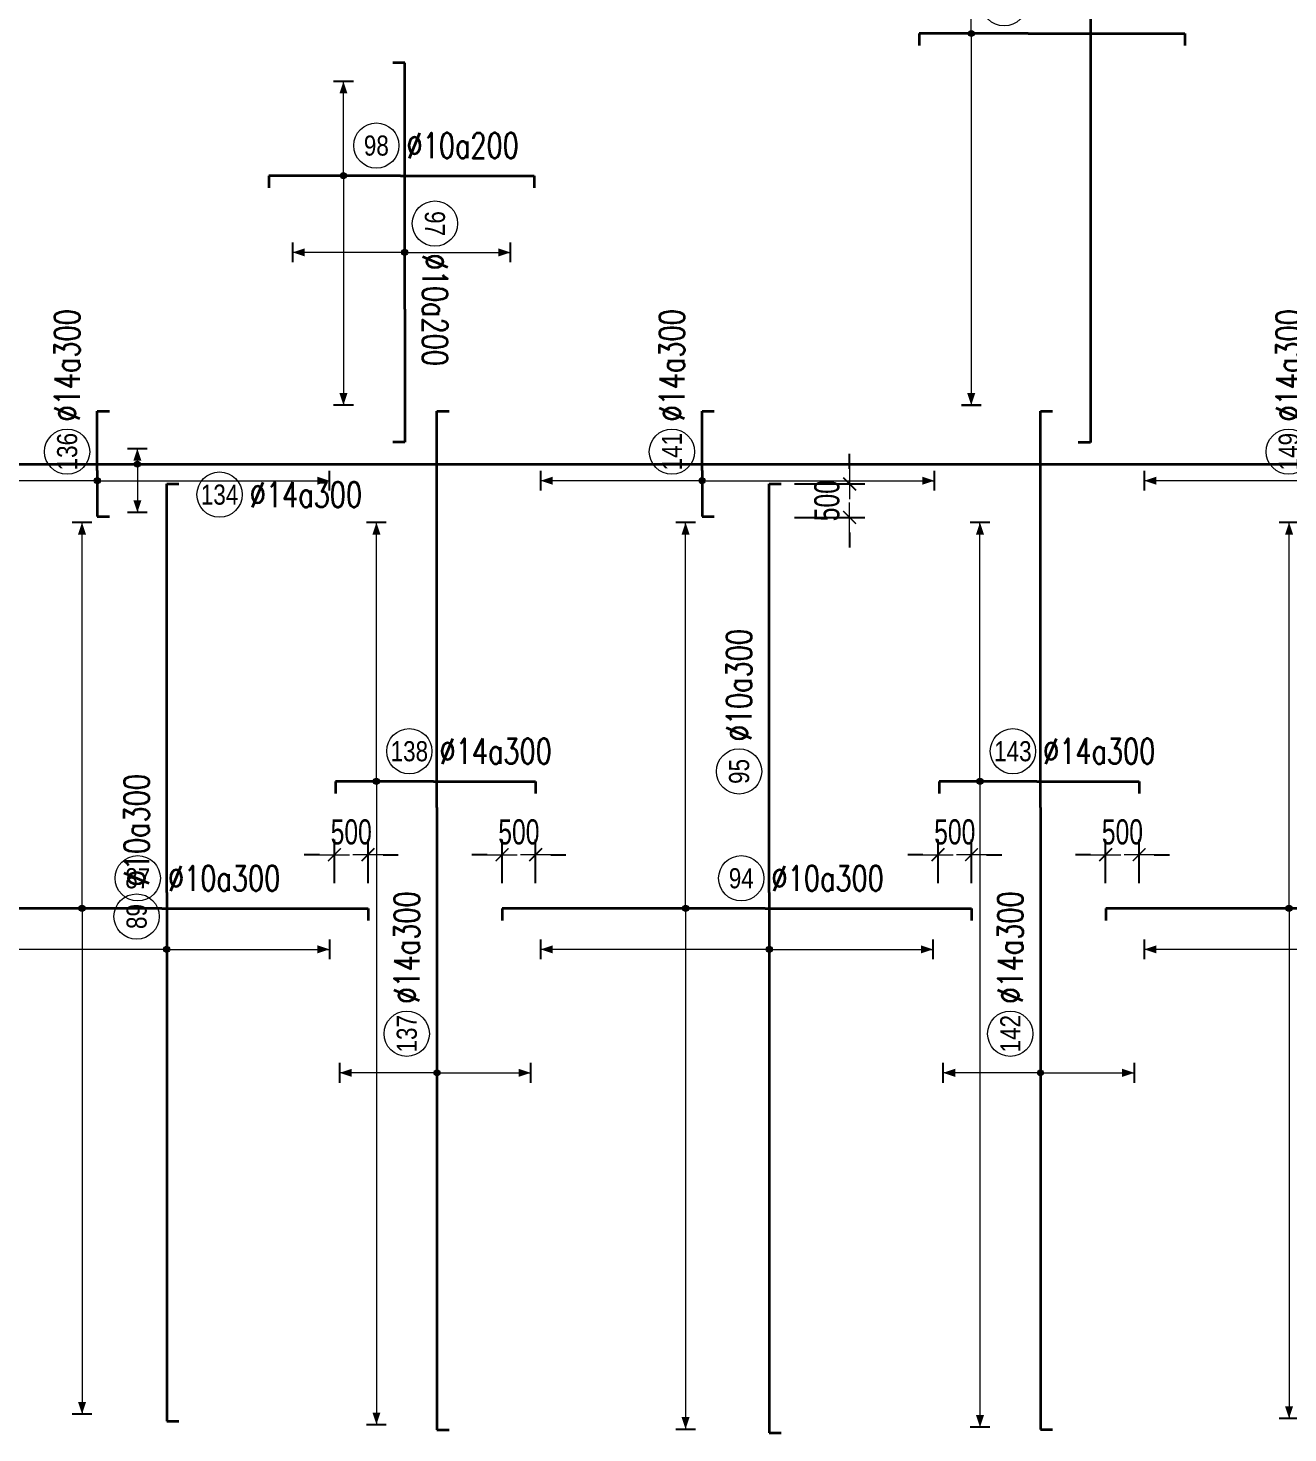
# Model space of a CAD drawing. Header units: millimetres. Extents: x -179076 to 505271, y -18667 to 80933.
# Drawn here: x 177902 to 196689, y 37041 to 58000 of the extents above; entities that cross this region are included whole.
import ezdxf
from ezdxf.enums import TextEntityAlignment as Align

# ---------------------------------------------------------------- set-up
doc = ezdxf.new("R2010")
doc.units = ezdxf.units.MM
doc.layers.get('0').update_dxf_attribs({"lineweight": 20})
doc.layers.get('Defpoints').update_dxf_attribs({"color": 151, "lineweight": 9})
for name, color, linetype, lineweight in [('NDC_S_DIM', 1, 'Continuous', 15), ('NDC_S_REBAR', 4, 'Continuous', 35), ('NDC_S_VN TEXT', 7, 'Continuous', 20)]:
    doc.layers.add(name, color=color, linetype=linetype, lineweight=lineweight)
doc.styles.add('ARIAL', font='arial.ttf', dxfattribs={"width": 0.8})
doc.styles.add('NDC_DIM', font='', dxfattribs={"width": 0.75})
doc.styles.add('NDC_EN TXT', font='romans.shx', dxfattribs={"width": 0.8})
doc.styles.get('NDC_DIM').set_extended_font_data('Dotum')
doc.dimstyles.new('NDC_dim_150', dxfattribs={"dimscale": 150, "dimtxt": 2.5, "dimasz": 1.5, "dimexe": 1.5, "dimexo": 2.5, "dimgap": 1, "dimtad": 1, "dimdec": 0, "dimzin": 0, "dimdsep": 46, "dimtxsty": 'NDC_DIM', "dimblk": 'DIMMARK', "dimcen": 0.09, "dimdle": 1.2, "dimclrd": 1, "dimclre": 1, "dimclrt": 3, "dimadec": 0, "dimazin": 0, "dimtfac": 1, "dimtdec": 0, "dimtix": 1, "dimtofl": 0, "dimtmove": 0, "dimatfit": 3, "dimfxl": 8, "dimfxlon": 1, "dimtolj": 1, "dimtzin": 0, "dimarcsym": 0})

# ---------------------------------------------------------------- blocks, each defined once
blk = doc.blocks.new('DIMMARK')
at = {"layer": 'NDC_S_DIM', "color": 1}
blk.add_line((-1.5, 0), (1, 0), dxfattribs=at)
at = {"layer": 'NDC_S_DIM', "color": 2, "const_width": 0.1}
blk.add_lwpolyline([(-0.424, -0.424), (0.424, 0.424)], dxfattribs=at)
blk = doc.blocks.new('*D231')
at = {"layer": 'Defpoints', "color": 0, "transparency": 16777216}
for p in [(194471, 45667), (193971, 44866), (194471, 44866)]:
    blk.add_point(p, dxfattribs=at)
at = {"layer": 'NDC_S_DIM', "color": 1, "lineweight": -2, "transparency": 16777216}
for p, q in [((193971, 45241), (193971, 45892)), ((194471, 45241), (194471, 45892)), ((193746, 45667), (193521, 45667)), ((194696, 45667), (194921, 45667))]:
    blk.add_line(p, q, dxfattribs=at)
at = {"layer": 'NDC_S_DIM', "color": 1, "lineweight": -2, "transparency": 16777216, "xscale": 225, "yscale": 225, "zscale": 225}
blk.add_blockref('DIMMARK', (193971, 45667), dxfattribs=at)
at = {"layer": 'NDC_S_DIM', "color": 1, "lineweight": -2, "transparency": 16777216, "xscale": 225, "yscale": 225, "zscale": 225, "rotation": 180}
blk.add_blockref('DIMMARK', (194471, 45667), dxfattribs=at)
at = {"layer": 'NDC_S_DIM', "color": 3, "transparency": 16777216, "insert": (194221, 46005), "char_height": 375, "attachment_point": 5, "style": 'NDC_DIM'}
blk.add_mtext('\\A1;500', dxfattribs=at)
blk = doc.blocks.new('*D232')
at = {"layer": 'Defpoints', "color": 0, "transparency": 16777216}
for p in [(191471, 45667), (191471, 44866), (191971, 44866)]:
    blk.add_point(p, dxfattribs=at)
at = {"layer": 'NDC_S_DIM', "color": 1, "lineweight": -2, "transparency": 16777216}
for p, q in [((191471, 45241), (191471, 45892)), ((191971, 45241), (191971, 45892)), ((191246, 45667), (191021, 45667)), ((192196, 45667), (192421, 45667))]:
    blk.add_line(p, q, dxfattribs=at)
at = {"layer": 'NDC_S_DIM', "color": 1, "lineweight": -2, "transparency": 16777216, "xscale": 225, "yscale": 225, "zscale": 225}
blk.add_blockref('DIMMARK', (191471, 45667), dxfattribs=at)
at = {"layer": 'NDC_S_DIM', "color": 1, "lineweight": -2, "transparency": 16777216, "xscale": 225, "yscale": 225, "zscale": 225, "rotation": 180}
blk.add_blockref('DIMMARK', (191971, 45667), dxfattribs=at)
at = {"layer": 'NDC_S_DIM', "color": 3, "transparency": 16777216, "insert": (191721, 46005), "char_height": 375, "attachment_point": 5, "style": 'NDC_DIM'}
blk.add_mtext('\\A1;500', dxfattribs=at)
blk = doc.blocks.new('*D233')
at = {"layer": 'Defpoints', "color": 0, "transparency": 16777216}
for p in [(185471, 45667), (184971, 44866), (185471, 44866)]:
    blk.add_point(p, dxfattribs=at)
at = {"layer": 'NDC_S_DIM', "color": 1, "lineweight": -2, "transparency": 16777216}
for p, q in [((184971, 45241), (184971, 45892)), ((185471, 45241), (185471, 45892)), ((184746, 45667), (184521, 45667)), ((185696, 45667), (185921, 45667))]:
    blk.add_line(p, q, dxfattribs=at)
at = {"layer": 'NDC_S_DIM', "color": 1, "lineweight": -2, "transparency": 16777216, "xscale": 225, "yscale": 225, "zscale": 225}
blk.add_blockref('DIMMARK', (184971, 45667), dxfattribs=at)
at = {"layer": 'NDC_S_DIM', "color": 1, "lineweight": -2, "transparency": 16777216, "xscale": 225, "yscale": 225, "zscale": 225, "rotation": 180}
blk.add_blockref('DIMMARK', (185471, 45667), dxfattribs=at)
at = {"layer": 'NDC_S_DIM', "color": 3, "transparency": 16777216, "insert": (185221, 46005), "char_height": 375, "attachment_point": 5, "style": 'NDC_DIM'}
blk.add_mtext('\\A1;500', dxfattribs=at)
blk = doc.blocks.new('*D234')
at = {"layer": 'Defpoints', "color": 0, "transparency": 16777216}
for p in [(182471, 45667), (182471, 44866), (182971, 44866)]:
    blk.add_point(p, dxfattribs=at)
at = {"layer": 'NDC_S_DIM', "color": 1, "lineweight": -2, "transparency": 16777216}
for p, q in [((182471, 45241), (182471, 45892)), ((182971, 45241), (182971, 45892)), ((182246, 45667), (182021, 45667)), ((183196, 45667), (183421, 45667))]:
    blk.add_line(p, q, dxfattribs=at)
at = {"layer": 'NDC_S_DIM', "color": 1, "lineweight": -2, "transparency": 16777216, "xscale": 225, "yscale": 225, "zscale": 225}
blk.add_blockref('DIMMARK', (182471, 45667), dxfattribs=at)
at = {"layer": 'NDC_S_DIM', "color": 1, "lineweight": -2, "transparency": 16777216, "xscale": 225, "yscale": 225, "zscale": 225, "rotation": 180}
blk.add_blockref('DIMMARK', (182971, 45667), dxfattribs=at)
at = {"layer": 'NDC_S_DIM', "color": 3, "transparency": 16777216, "insert": (182721, 46005), "char_height": 375, "attachment_point": 5, "style": 'NDC_DIM'}
blk.add_mtext('\\A1;500', dxfattribs=at)
blk = doc.blocks.new('*D241')
at = {"layer": 'Defpoints', "color": 0, "transparency": 16777216}
for p in [(188954, 51199), (188954, 50699), (190153, 50699)]:
    blk.add_point(p, dxfattribs=at)
at = {"layer": 'NDC_S_DIM', "color": 1, "lineweight": -2, "transparency": 16777216}
for p, q in [((190153, 51424), (190153, 51649)), ((189329, 51199), (190378, 51199)), ((189329, 50699), (190378, 50699)), ((190153, 50474), (190153, 50249))]:
    blk.add_line(p, q, dxfattribs=at)
at = {"layer": 'NDC_S_DIM', "color": 1, "lineweight": -2, "transparency": 16777216, "xscale": 225, "yscale": 225, "zscale": 225}
for p, rotation in [((190153, 51199), 270), ((190153, 50699), 90)]:
    blk.add_blockref('DIMMARK', p, dxfattribs=dict(at, rotation=rotation))
at = {"layer": 'NDC_S_DIM', "color": 3, "transparency": 16777216, "insert": (189815, 50949), "char_height": 375, "attachment_point": 5, "rotation": 90, "style": 'NDC_DIM'}
blk.add_mtext('\\A1;500', dxfattribs=at)
blk = doc.blocks.new('*U305')
h = blk.add_hatch(color=6)
edge = h.paths.add_edge_path()
edge.add_arc((-7.93, 0), 0.3, 0, 360)
at = {"layer": 'NDC_S_DIM', "color": 8}
for q in [(-7.93, 38.39), (-7.93, -50.28)]:
    blk.add_line((-7.93, 0), q, dxfattribs=at)
for points in [[(-8.93, 38.39, 0.2, 0.2, 0), (-6.93, 38.39, 0, 0, 0)], [(-8.93, -50.28, 0.2, 0.2, 0), (-6.93, -50.28, 0, 0, 0)]]:
    blk.add_lwpolyline(points, format="xyseb", dxfattribs=at)
at = {"layer": 'NDC_S_DIM'}
blk.add_circle((-2.39, 3), 2.25, dxfattribs=at)
at = {"layer": 'NDC_S_DIM', "color": 6}
blk.add_circle((-7.93, 0), 0.3, dxfattribs=at)
at = {"layer": 'NDC_S_DIM', "color": 8}
for points in [[(-8.33, 37.19), (-7.93, 38.39), (-7.53, 37.19)], [(-8.33, -49.08), (-7.93, -50.28), (-7.53, -49.08)]]:
    blk.add_solid(points, dxfattribs=at)
at = {"layer": 'NDC_S_REBAR'}
for p, q in [((0, 0), (-26.16, 0)), ((-26.16, 0), (-26.16, -1.2)), ((0, 0), (20.5, 0)), ((20.5, 0), (20.5, -1.2)), ((-26.16, -1.2), (-26.16, -1.2)), ((20.5, -1.2), (20.5, -1.2))]:
    blk.add_line(p, q, dxfattribs=at)
at = {"layer": 'NDC_S_VN TEXT', "color": 3, "style": 'NDC_EN TXT', "width": 0.75}
blk.add_attdef('DKT', (0.61, 1.75), '', height=2.5, dxfattribs=at)
at = {"layer": 'NDC_S_VN TEXT', "style": 'ARIAL', "width": 0.8}
blk.add_attdef('KHT', text='', height=2, dxfattribs=at).set_placement((-2.39, 3), align=Align.MIDDLE_CENTER)
blk = doc.blocks.new('*U314')
h = blk.add_hatch(color=6)
edge = h.paths.add_edge_path()
edge.add_arc((-7.93, 0), 0.3, 0, 360)
at = {"layer": 'NDC_S_DIM', "color": 8}
for q in [(-7.93, 38.39), (-7.93, -51.8)]:
    blk.add_line((-7.93, 0), q, dxfattribs=at)
for points in [[(-8.93, 38.39, 0.2, 0.2, 0), (-6.93, 38.39, 0, 0, 0)], [(-8.93, -51.8, 0.2, 0.2, 0), (-6.93, -51.8, 0, 0, 0)]]:
    blk.add_lwpolyline(points, format="xyseb", dxfattribs=at)
at = {"layer": 'NDC_S_DIM'}
blk.add_circle((-2.39, 3), 2.25, dxfattribs=at)
at = {"layer": 'NDC_S_DIM', "color": 6}
blk.add_circle((-7.93, 0), 0.3, dxfattribs=at)
at = {"layer": 'NDC_S_DIM', "color": 8}
for points in [[(-8.33, 37.19), (-7.93, 38.39), (-7.53, 37.19)], [(-8.33, -50.6), (-7.93, -51.8), (-7.53, -50.6)]]:
    blk.add_solid(points, dxfattribs=at)
at = {"layer": 'NDC_S_REBAR'}
for p, q in [((0, 0), (-26.16, 0)), ((-26.16, 0), (-26.16, -1.2)), ((0, 0), (20.5, 0)), ((20.5, 0), (20.5, -1.2)), ((-26.16, -1.2), (-26.16, -1.2)), ((20.5, -1.2), (20.5, -1.2))]:
    blk.add_line(p, q, dxfattribs=at)
at = {"layer": 'NDC_S_VN TEXT', "color": 3, "style": 'NDC_EN TXT', "width": 0.75}
blk.add_attdef('DKT', (0.61, 1.75), '', height=2.5, dxfattribs=at)
at = {"layer": 'NDC_S_VN TEXT', "style": 'ARIAL', "width": 0.8}
blk.add_attdef('KHT', text='', height=2, dxfattribs=at).set_placement((-2.39, 3), align=Align.MIDDLE_CENTER)
blk = doc.blocks.new('*U315')
h = blk.add_hatch(color=6)
edge = h.paths.add_edge_path()
edge.add_arc((-7.93, 0), 0.3, 0, 360)
at = {"layer": 'NDC_S_DIM', "color": 8}
for q in [(-7.93, 38.39), (-7.93, -50.72)]:
    blk.add_line((-7.93, 0), q, dxfattribs=at)
for points in [[(-8.93, 38.39, 0.2, 0.2, 0), (-6.93, 38.39, 0, 0, 0)], [(-8.93, -50.72, 0.2, 0.2, 0), (-6.93, -50.72, 0, 0, 0)]]:
    blk.add_lwpolyline(points, format="xyseb", dxfattribs=at)
at = {"layer": 'NDC_S_DIM'}
blk.add_circle((-2.39, 3), 2.25, dxfattribs=at)
at = {"layer": 'NDC_S_DIM', "color": 6}
blk.add_circle((-7.93, 0), 0.3, dxfattribs=at)
at = {"layer": 'NDC_S_DIM', "color": 8}
for points in [[(-8.33, 37.19), (-7.93, 38.39), (-7.53, 37.19)], [(-8.33, -49.52), (-7.93, -50.72), (-7.53, -49.52)]]:
    blk.add_solid(points, dxfattribs=at)
at = {"layer": 'NDC_S_REBAR'}
for p, q in [((0, 0), (-26.16, 0)), ((-26.16, 0), (-26.16, -1.2)), ((0, 0), (20.5, 0)), ((20.5, 0), (20.5, -1.2)), ((-26.16, -1.2), (-26.16, -1.2)), ((20.5, -1.2), (20.5, -1.2))]:
    blk.add_line(p, q, dxfattribs=at)
at = {"layer": 'NDC_S_VN TEXT', "color": 3, "style": 'NDC_EN TXT', "width": 0.75}
blk.add_attdef('DKT', (0.61, 1.75), '', height=2.5, dxfattribs=at)
at = {"layer": 'NDC_S_VN TEXT', "style": 'ARIAL', "width": 0.8}
blk.add_attdef('KHT', text='', height=2, dxfattribs=at).set_placement((-2.39, 3), align=Align.MIDDLE_CENTER)
blk = doc.blocks.new('*U324')
h = blk.add_hatch(color=6)
edge = h.paths.add_edge_path()
edge.add_arc((-5.66, 0), 0.3, 0, 360)
at = {"layer": 'NDC_S_DIM', "color": 8}
for q in [(-5.66, 25.75), (-5.66, -63.98)]:
    blk.add_line((-5.66, 0), q, dxfattribs=at)
for points in [[(-6.66, 25.75, 0.2, 0.2, 0), (-4.66, 25.75, 0, 0, 0)], [(-6.66, -63.98, 0.2, 0.2, 0), (-4.66, -63.98, 0, 0, 0)]]:
    blk.add_lwpolyline(points, format="xyseb", dxfattribs=at)
at = {"layer": 'NDC_S_DIM'}
blk.add_circle((-2.39, 3), 2.25, dxfattribs=at)
at = {"layer": 'NDC_S_DIM', "color": 6}
blk.add_circle((-5.66, 0), 0.3, dxfattribs=at)
at = {"layer": 'NDC_S_DIM', "color": 8}
for points in [[(-6.06, 24.55), (-5.66, 25.75), (-5.26, 24.55)], [(-6.06, -62.78), (-5.66, -63.98), (-5.26, -62.78)]]:
    blk.add_solid(points, dxfattribs=at)
at = {"layer": 'NDC_S_REBAR'}
for p, q in [((0, 0), (-9.73, 0)), ((-9.73, 0), (-9.73, -1.2)), ((0, 0), (10.15, 0)), ((10.15, 0), (10.15, -1.2)), ((-9.73, -1.2), (-9.73, -1.2)), ((10.15, -1.2), (10.15, -1.2))]:
    blk.add_line(p, q, dxfattribs=at)
at = {"layer": 'NDC_S_VN TEXT', "color": 3, "style": 'NDC_EN TXT', "width": 0.75}
blk.add_attdef('DKT', (0.61, 1.75), '', height=2.5, dxfattribs=at)
at = {"layer": 'NDC_S_VN TEXT', "style": 'ARIAL', "width": 0.8}
blk.add_attdef('KHT', text='', height=2, dxfattribs=at).set_placement((-2.39, 3), align=Align.MIDDLE_CENTER)
blk = doc.blocks.new('*U325')
h = blk.add_hatch(color=6)
edge = h.paths.add_edge_path()
edge.add_arc((-5.66, 0), 0.3, 0, 360)
at = {"layer": 'NDC_S_DIM', "color": 8}
for q in [(-5.66, 25.75), (-5.66, -64.23)]:
    blk.add_line((-5.66, 0), q, dxfattribs=at)
for points in [[(-6.66, 25.75, 0.2, 0.2, 0), (-4.66, 25.75, 0, 0, 0)], [(-6.66, -64.23, 0.2, 0.2, 0), (-4.66, -64.23, 0, 0, 0)]]:
    blk.add_lwpolyline(points, format="xyseb", dxfattribs=at)
at = {"layer": 'NDC_S_DIM'}
blk.add_circle((-2.39, 3), 2.25, dxfattribs=at)
at = {"layer": 'NDC_S_DIM', "color": 6}
blk.add_circle((-5.66, 0), 0.3, dxfattribs=at)
at = {"layer": 'NDC_S_DIM', "color": 8}
for points in [[(-6.06, 24.55), (-5.66, 25.75), (-5.26, 24.55)], [(-6.06, -63.03), (-5.66, -64.23), (-5.26, -63.03)]]:
    blk.add_solid(points, dxfattribs=at)
at = {"layer": 'NDC_S_REBAR'}
for p, q in [((0, 0), (-9.73, 0)), ((-9.73, 0), (-9.73, -1.2)), ((0, 0), (10.15, 0)), ((10.15, 0), (10.15, -1.2)), ((-9.73, -1.2), (-9.73, -1.2)), ((10.15, -1.2), (10.15, -1.2))]:
    blk.add_line(p, q, dxfattribs=at)
at = {"layer": 'NDC_S_VN TEXT', "color": 3, "style": 'NDC_EN TXT', "width": 0.75}
blk.add_attdef('DKT', (0.61, 1.75), '', height=2.5, dxfattribs=at)
at = {"layer": 'NDC_S_VN TEXT', "style": 'ARIAL', "width": 0.8}
blk.add_attdef('KHT', text='', height=2, dxfattribs=at).set_placement((-2.39, 3), align=Align.MIDDLE_CENTER)
blk = doc.blocks.new('*U308')
h = blk.add_hatch(color=6)
edge = h.paths.add_edge_path()
edge.add_arc((-5.66, 0), 0.3, 0, 360)
at = {"layer": 'NDC_S_DIM', "color": 8}
for q in [(-5.66, 22.82), (-5.66, -16.18)]:
    blk.add_line((-5.66, 0), q, dxfattribs=at)
for points in [[(-6.66, 22.82, 0.2, 0.2, 0), (-4.66, 22.82, 0, 0, 0)], [(-6.66, -16.18, 0.2, 0.2, 0), (-4.66, -16.18, 0, 0, 0)]]:
    blk.add_lwpolyline(points, format="xyseb", dxfattribs=at)
at = {"layer": 'NDC_S_DIM'}
blk.add_circle((-2.39, 3), 2.25, dxfattribs=at)
at = {"layer": 'NDC_S_DIM', "color": 6}
blk.add_circle((-5.66, 0), 0.3, dxfattribs=at)
at = {"layer": 'NDC_S_DIM', "color": 8}
for points in [[(-6.06, 21.62), (-5.66, 22.82), (-5.26, 21.62)], [(-6.06, -14.98), (-5.66, -16.18), (-5.26, -14.98)]]:
    blk.add_solid(points, dxfattribs=at)
at = {"layer": 'NDC_S_REBAR'}
for p, q in [((0, 0), (-52.6, 0)), ((-52.6, 0), (-52.6, -1.2)), ((0, 0), (40.64, 0)), ((40.64, 0), (40.64, -1.2)), ((-52.6, -1.2), (-52.6, -1.2)), ((40.64, -1.2), (40.64, -1.2))]:
    blk.add_line(p, q, dxfattribs=at)
at = {"layer": 'NDC_S_VN TEXT', "color": 3, "style": 'NDC_EN TXT', "width": 0.75}
blk.add_attdef('DKT', (0.61, 1.75), '', height=2.5, dxfattribs=at)
at = {"layer": 'NDC_S_VN TEXT', "style": 'ARIAL', "width": 0.8}
blk.add_attdef('KHT', text='', height=2, dxfattribs=at).set_placement((-2.39, 3), align=Align.MIDDLE_CENTER)
blk = doc.blocks.new('*U309')
h = blk.add_hatch(color=6)
edge = h.paths.add_edge_path()
edge.add_arc((-5.66, 0), 0.3, 0, 360)
at = {"layer": 'NDC_S_DIM', "color": 8}
for q in [(-5.66, 22.72), (-5.66, -16.28)]:
    blk.add_line((-5.66, 0), q, dxfattribs=at)
for points in [[(-6.66, 22.72, 0.2, 0.2, 0), (-4.66, 22.72, 0, 0, 0)], [(-6.66, -16.28, 0.2, 0.2, 0), (-4.66, -16.28, 0, 0, 0)]]:
    blk.add_lwpolyline(points, format="xyseb", dxfattribs=at)
at = {"layer": 'NDC_S_DIM'}
blk.add_circle((12.04, 3), 2.25, dxfattribs=at)
at = {"layer": 'NDC_S_DIM', "color": 6}
blk.add_circle((-5.66, 0), 0.3, dxfattribs=at)
at = {"layer": 'NDC_S_DIM', "color": 8}
for points in [[(-6.06, 21.52), (-5.66, 22.72), (-5.26, 21.52)], [(-6.06, -15.08), (-5.66, -16.28), (-5.26, -15.08)]]:
    blk.add_solid(points, dxfattribs=at)
at = {"layer": 'NDC_S_REBAR'}
for p, q in [((0, 0), (-53.75, 0)), ((-53.75, 0), (-53.75, -1.2)), ((0, 0), (40.64, 0)), ((40.64, 0), (40.64, -1.2)), ((-53.75, -1.2), (-53.75, -1.2)), ((40.64, -1.2), (40.64, -1.2))]:
    blk.add_line(p, q, dxfattribs=at)
at = {"layer": 'NDC_S_VN TEXT', "color": 3, "style": 'NDC_EN TXT', "width": 0.75}
blk.add_attdef('DKT', (15.04, 1.75), '', height=2.5, dxfattribs=at)
at = {"layer": 'NDC_S_VN TEXT', "style": 'ARIAL', "width": 0.8}
blk.add_attdef('KHT', text='', height=2, dxfattribs=at).set_placement((12.04, 3), align=Align.MIDDLE_CENTER)
blk = doc.blocks.new('*U310')
h = blk.add_hatch(color=6)
edge = h.paths.add_edge_path()
edge.add_arc((-5.66, 0), 0.3, 0, 360)
at = {"layer": 'NDC_S_DIM', "color": 8}
for q in [(-5.66, 22.67), (-5.66, -16.33)]:
    blk.add_line((-5.66, 0), q, dxfattribs=at)
for points in [[(-6.66, 22.67, 0.2, 0.2, 0), (-4.66, 22.67, 0, 0, 0)], [(-6.66, -16.33, 0.2, 0.2, 0), (-4.66, -16.33, 0, 0, 0)]]:
    blk.add_lwpolyline(points, format="xyseb", dxfattribs=at)
at = {"layer": 'NDC_S_DIM'}
blk.add_circle((9.62, 3), 2.25, dxfattribs=at)
at = {"layer": 'NDC_S_DIM', "color": 6}
blk.add_circle((-5.66, 0), 0.3, dxfattribs=at)
at = {"layer": 'NDC_S_DIM', "color": 8}
for points in [[(-6.06, 21.47), (-5.66, 22.67), (-5.26, 21.47)], [(-6.06, -15.13), (-5.66, -16.33), (-5.26, -15.13)]]:
    blk.add_solid(points, dxfattribs=at)
at = {"layer": 'NDC_S_REBAR'}
for p, q in [((0, 0), (-52.32, 0)), ((-52.32, 0), (-52.32, -1.2)), ((0, 0), (40.64, 0)), ((40.64, 0), (40.64, -1.2)), ((-52.32, -1.2), (-52.32, -1.2)), ((40.64, -1.2), (40.64, -1.2))]:
    blk.add_line(p, q, dxfattribs=at)
at = {"layer": 'NDC_S_VN TEXT', "color": 3, "style": 'NDC_EN TXT', "width": 0.75}
blk.add_attdef('DKT', (12.62, 1.75), '', height=2.5, dxfattribs=at)
at = {"layer": 'NDC_S_VN TEXT', "style": 'ARIAL', "width": 0.8}
blk.add_attdef('KHT', text='', height=2, dxfattribs=at).set_placement((9.62, 3), align=Align.MIDDLE_CENTER)
blk = doc.blocks.new('*U343')
h = blk.add_hatch(color=6)
edge = h.paths.add_edge_path()
edge.add_arc((-26.39, 0), 0.3, 0, 360)
at = {"layer": 'NDC_S_DIM', "color": 8}
for q in [(-26.39, 9.68), (-26.39, -9.32)]:
    blk.add_line((-26.39, 0), q, dxfattribs=at)
for points in [[(-27.39, 9.68, 0.2, 0.2, 0), (-25.39, 9.68, 0, 0, 0)], [(-27.39, -9.32, 0.2, 0.2, 0), (-25.39, -9.32, 0, 0, 0)]]:
    blk.add_lwpolyline(points, format="xyseb", dxfattribs=at)
at = {"layer": 'NDC_S_DIM'}
blk.add_circle((-22.5, 3), 2.25, dxfattribs=at)
at = {"layer": 'NDC_S_DIM', "color": 6}
blk.add_circle((-26.39, 0), 0.3, dxfattribs=at)
at = {"layer": 'NDC_S_DIM', "color": 8}
for points in [[(-26.79, 8.48), (-26.39, 9.68), (-25.99, 8.48)], [(-26.79, -8.12), (-26.39, -9.32), (-25.99, -8.12)]]:
    blk.add_solid(points, dxfattribs=at)
at = {"layer": 'NDC_S_REBAR'}
for p, q in [((0, 0), (-61.89, 0)), ((-61.89, 0), (-61.89, -1.2)), ((0, 0), (39.42, 0)), ((39.42, 0), (39.42, -1.2)), ((-61.89, -1.2), (-61.89, -1.2)), ((39.42, -1.2), (39.42, -1.2))]:
    blk.add_line(p, q, dxfattribs=at)
at = {"layer": 'NDC_S_VN TEXT', "color": 3, "style": 'NDC_EN TXT', "width": 0.75}
blk.add_attdef('DKT', (-19.5, 1.75), '', height=2.5, dxfattribs=at)
at = {"layer": 'NDC_S_VN TEXT', "style": 'ARIAL', "width": 0.8}
blk.add_attdef('KHT', text='', height=2, dxfattribs=at).set_placement((-22.5, 3), align=Align.MIDDLE_CENTER)
blk = doc.blocks.new('*U344')
h = blk.add_hatch(color=6)
edge = h.paths.add_edge_path()
edge.add_arc((-26.39, 0), 0.3, 0, 360)
at = {"layer": 'NDC_S_DIM', "color": 8}
for q in [(-26.39, 9.68), (-26.39, -9.32)]:
    blk.add_line((-26.39, 0), q, dxfattribs=at)
for points in [[(-27.39, 9.68, 0.2, 0.2, 0), (-25.39, 9.68, 0, 0, 0)], [(-27.39, -9.32, 0.2, 0.2, 0), (-25.39, -9.32, 0, 0, 0)]]:
    blk.add_lwpolyline(points, format="xyseb", dxfattribs=at)
at = {"layer": 'NDC_S_DIM'}
blk.add_circle((-22.5, 3), 2.25, dxfattribs=at)
at = {"layer": 'NDC_S_DIM', "color": 6}
blk.add_circle((-26.39, 0), 0.3, dxfattribs=at)
at = {"layer": 'NDC_S_DIM', "color": 8}
for points in [[(-26.79, 8.48), (-26.39, 9.68), (-25.99, 8.48)], [(-26.79, -8.12), (-26.39, -9.32), (-25.99, -8.12)]]:
    blk.add_solid(points, dxfattribs=at)
at = {"layer": 'NDC_S_REBAR'}
for p, q in [((0, 0), (-61.88, 0)), ((-61.88, 0), (-61.88, -1.2)), ((0, 0), (39.42, 0)), ((39.42, 0), (39.42, -1.2)), ((-61.88, -1.2), (-61.88, -1.2)), ((39.42, -1.2), (39.42, -1.2))]:
    blk.add_line(p, q, dxfattribs=at)
at = {"layer": 'NDC_S_VN TEXT', "color": 3, "style": 'NDC_EN TXT', "width": 0.75}
blk.add_attdef('DKT', (-19.5, 1.75), '', height=2.5, dxfattribs=at)
at = {"layer": 'NDC_S_VN TEXT', "style": 'ARIAL', "width": 0.8}
blk.add_attdef('KHT', text='', height=2, dxfattribs=at).set_placement((-22.5, 3), align=Align.MIDDLE_CENTER)
blk = doc.blocks.new('*U339')
h = blk.add_hatch(color=6)
edge = h.paths.add_edge_path()
edge.add_arc((-1.02, 0), 0.3, 0, 360)
at = {"layer": 'NDC_S_DIM', "color": 8}
for q in [(-1.02, 15.92), (-1.02, -23.08)]:
    blk.add_line((-1.02, 0), q, dxfattribs=at)
for points in [[(-2.02, 15.92, 0.2, 0.2, 0), (-0.02, 15.92, 0, 0, 0)], [(-2.02, -23.08, 0.2, 0.2, 0), (-0.02, -23.08, 0, 0, 0)]]:
    blk.add_lwpolyline(points, format="xyseb", dxfattribs=at)
at = {"layer": 'NDC_S_DIM'}
blk.add_circle((1.87, 3), 2.25, dxfattribs=at)
at = {"layer": 'NDC_S_DIM', "color": 6}
blk.add_circle((-1.02, 0), 0.3, dxfattribs=at)
at = {"layer": 'NDC_S_DIM', "color": 8}
for points in [[(-1.42, 14.72), (-1.02, 15.92), (-0.62, 14.72)], [(-1.42, -21.88), (-1.02, -23.08), (-0.62, -21.88)]]:
    blk.add_solid(points, dxfattribs=at)
at = {"layer": 'NDC_S_REBAR'}
for p, q in [((0, 0), (-4.57, 0)), ((-4.57, 0), (-4.57, -1.2)), ((0, 0), (5.9, 0)), ((5.9, 0), (5.9, -1.2)), ((-4.57, -1.2), (-4.57, -1.2)), ((5.9, -1.2), (5.9, -1.2))]:
    blk.add_line(p, q, dxfattribs=at)
at = {"layer": 'NDC_S_VN TEXT', "color": 3, "style": 'NDC_EN TXT', "width": 0.75}
blk.add_attdef('DKT', (4.87, 1.75), '', height=2.5, dxfattribs=at)
at = {"layer": 'NDC_S_VN TEXT', "style": 'ARIAL', "width": 0.8}
blk.add_attdef('KHT', text='', height=2, dxfattribs=at).set_placement((1.87, 3), align=Align.MIDDLE_CENTER)
blk = doc.blocks.new('*U292')
h = blk.add_hatch(color=6)
edge = h.paths.add_edge_path()
edge.add_arc((-1.02, 0), 0.3, 0, 360)
at = {"layer": 'NDC_S_DIM', "color": 8}
for q in [(-1.02, 16.05), (-1.02, -23.08)]:
    blk.add_line((-1.02, 0), q, dxfattribs=at)
for points in [[(-2.02, 16.05, 0.2, 0.2, 0), (-0.02, 16.05, 0, 0, 0)], [(-2.02, -23.08, 0.2, 0.2, 0), (-0.02, -23.08, 0, 0, 0)]]:
    blk.add_lwpolyline(points, format="xyseb", dxfattribs=at)
at = {"layer": 'NDC_S_DIM'}
blk.add_circle((1.87, 3), 2.25, dxfattribs=at)
at = {"layer": 'NDC_S_DIM', "color": 6}
blk.add_circle((-1.02, 0), 0.3, dxfattribs=at)
at = {"layer": 'NDC_S_DIM', "color": 8}
for points in [[(-1.42, 14.85), (-1.02, 16.05), (-0.62, 14.85)], [(-1.42, -21.88), (-1.02, -23.08), (-0.62, -21.88)]]:
    blk.add_solid(points, dxfattribs=at)
at = {"layer": 'NDC_S_REBAR'}
for p, q in [((0, 0), (-4.57, 0)), ((-4.57, 0), (-4.57, -1.2)), ((0, 0), (5.9, 0)), ((5.9, 0), (5.9, -1.2)), ((-4.57, -1.2), (-4.57, -1.2)), ((5.9, -1.2), (5.9, -1.2))]:
    blk.add_line(p, q, dxfattribs=at)
at = {"layer": 'NDC_S_VN TEXT', "color": 3, "style": 'NDC_EN TXT', "width": 0.75}
blk.add_attdef('DKT', (4.87, 1.75), '', height=2.5, dxfattribs=at)
at = {"layer": 'NDC_S_VN TEXT', "style": 'ARIAL', "width": 0.8}
blk.add_attdef('KHT', text='', height=2, dxfattribs=at).set_placement((1.87, 3), align=Align.MIDDLE_CENTER)
blk = doc.blocks.new('*U293')
h = blk.add_hatch(color=6)
edge = h.paths.add_edge_path()
edge.add_arc((-1.02, 0), 0.3, 0, 360)
at = {"layer": 'NDC_S_DIM', "color": 8}
for q in [(-1.02, 17.36), (-1.02, -21.64)]:
    blk.add_line((-1.02, 0), q, dxfattribs=at)
for points in [[(-2.02, 17.36, 0.2, 0.2, 0), (-0.02, 17.36, 0, 0, 0)], [(-2.02, -21.64, 0.2, 0.2, 0), (-0.02, -21.64, 0, 0, 0)]]:
    blk.add_lwpolyline(points, format="xyseb", dxfattribs=at)
at = {"layer": 'NDC_S_DIM'}
blk.add_circle((1.87, 3), 2.25, dxfattribs=at)
at = {"layer": 'NDC_S_DIM', "color": 6}
blk.add_circle((-1.02, 0), 0.3, dxfattribs=at)
at = {"layer": 'NDC_S_DIM', "color": 8}
for points in [[(-1.42, 16.16), (-1.02, 17.36), (-0.62, 16.16)], [(-1.42, -20.44), (-1.02, -21.64), (-0.62, -20.44)]]:
    blk.add_solid(points, dxfattribs=at)
at = {"layer": 'NDC_S_REBAR'}
for p, q in [((0, 0), (-4.57, 0)), ((-4.57, 0), (-4.57, -1.2)), ((0, 0), (5.9, 0)), ((5.9, 0), (5.9, -1.2)), ((-4.57, -1.2), (-4.57, -1.2)), ((5.9, -1.2), (5.9, -1.2))]:
    blk.add_line(p, q, dxfattribs=at)
at = {"layer": 'NDC_S_VN TEXT', "color": 3, "style": 'NDC_EN TXT', "width": 0.75}
blk.add_attdef('DKT', (4.87, 1.75), '', height=2.5, dxfattribs=at)
at = {"layer": 'NDC_S_VN TEXT', "style": 'ARIAL', "width": 0.8}
blk.add_attdef('KHT', text='', height=2, dxfattribs=at).set_placement((1.87, 3), align=Align.MIDDLE_CENTER)
blk = doc.blocks.new('*U294')
h = blk.add_hatch(color=6)
edge = h.paths.add_edge_path()
edge.add_arc((27.07, 0), 0.3, 0, 360)
at = {"layer": 'NDC_S_DIM', "color": 8}
for q in [(27.07, 1.53), (27.07, -4.8)]:
    blk.add_line((27.07, 0), q, dxfattribs=at)
for points in [[(26.07, 1.53, 0.2, 0.2, 0), (28.07, 1.53, 0, 0, 0)], [(26.07, -4.8, 0.2, 0.2, 0), (28.07, -4.8, 0, 0, 0)]]:
    blk.add_lwpolyline(points, format="xyseb", dxfattribs=at)
at = {"layer": 'NDC_S_DIM', "color": 6}
blk.add_circle((27.07, 0), 0.3, dxfattribs=at)
at = {"layer": 'NDC_S_DIM'}
blk.add_circle((35.24, -3.03), 2.25, dxfattribs=at)
at = {"layer": 'NDC_S_DIM', "color": 8}
for points in [[(26.67, 0.33), (27.07, 1.53), (27.47, 0.33)], [(26.67, -3.6), (27.07, -4.8), (27.47, -3.6)]]:
    blk.add_solid(points, dxfattribs=at)
at = {"layer": 'NDC_S_REBAR'}
blk.add_line((0, 0), (281.19, 0), dxfattribs=at)
at = {"layer": 'NDC_S_VN TEXT', "style": 'ARIAL', "width": 0.8}
blk.add_attdef('KHT', text='', height=2, dxfattribs=at).set_placement((35.24, -3.03), align=Align.MIDDLE_CENTER)
at = {"layer": 'NDC_S_VN TEXT', "color": 3, "style": 'NDC_EN TXT', "width": 0.75}
blk.add_attdef('DKT', (38.24, -4.28), '', height=2.5, dxfattribs=at)
blk = doc.blocks.new('*U296')
h = blk.add_hatch(color=6)
edge = h.paths.add_edge_path()
edge.add_arc((-5.66, 0), 0.3, 0, 360)
at = {"layer": 'NDC_S_DIM', "color": 8}
for q in [(-5.66, 38.03), (-5.66, -36.97)]:
    blk.add_line((-5.66, 0), q, dxfattribs=at)
for points in [[(-6.66, 38.03, 0.2, 0.2, 0), (-4.66, 38.03, 0, 0, 0)], [(-6.66, -36.97, 0.2, 0.2, 0), (-4.66, -36.97, 0, 0, 0)]]:
    blk.add_lwpolyline(points, format="xyseb", dxfattribs=at)
at = {"layer": 'NDC_S_DIM'}
blk.add_circle((-2.39, 3), 2.25, dxfattribs=at)
at = {"layer": 'NDC_S_DIM', "color": 6}
blk.add_circle((-5.66, 0), 0.3, dxfattribs=at)
at = {"layer": 'NDC_S_DIM', "color": 8}
for points in [[(-6.06, 36.83), (-5.66, 38.03), (-5.26, 36.83)], [(-6.06, -35.77), (-5.66, -36.97), (-5.26, -35.77)]]:
    blk.add_solid(points, dxfattribs=at)
at = {"layer": 'NDC_S_REBAR'}
for p, q in [((0, 0), (-10.83, 0)), ((-10.83, 0), (-10.83, -1.2)), ((0, 0), (15.57, 0)), ((15.57, 0), (15.57, -1.2)), ((-10.83, -1.2), (-10.83, -1.2)), ((15.57, -1.2), (15.57, -1.2))]:
    blk.add_line(p, q, dxfattribs=at)
at = {"layer": 'NDC_S_VN TEXT', "color": 3, "style": 'NDC_EN TXT', "width": 0.75}
blk.add_attdef('DKT', (0.61, 1.75), '', height=2.5, dxfattribs=at)
at = {"layer": 'NDC_S_VN TEXT', "style": 'ARIAL', "width": 0.8}
blk.add_attdef('KHT', text='', height=2, dxfattribs=at).set_placement((-2.39, 3), align=Align.MIDDLE_CENTER)
blk = doc.blocks.new('*U297')
h = blk.add_hatch(color=6)
edge = h.paths.add_edge_path()
edge.add_arc((-5.66, 0), 0.3, 0, 360)
at = {"layer": 'NDC_S_DIM', "color": 8}
for q in [(-5.66, 7.02), (-5.66, -14.65)]:
    blk.add_line((-5.66, 0), q, dxfattribs=at)
for points in [[(-6.66, 7.02, 0.2, 0.2, 0), (-4.66, 7.02, 0, 0, 0)], [(-6.66, -14.65, 0.2, 0.2, 0), (-4.66, -14.65, 0, 0, 0)]]:
    blk.add_lwpolyline(points, format="xyseb", dxfattribs=at)
at = {"layer": 'NDC_S_DIM'}
blk.add_circle((-2.39, 3), 2.25, dxfattribs=at)
at = {"layer": 'NDC_S_DIM', "color": 6}
blk.add_circle((-5.66, 0), 0.3, dxfattribs=at)
at = {"layer": 'NDC_S_DIM', "color": 8}
for points in [[(-6.06, 5.82), (-5.66, 7.02), (-5.26, 5.82)], [(-6.06, -13.45), (-5.66, -14.65), (-5.26, -13.45)]]:
    blk.add_solid(points, dxfattribs=at)
at = {"layer": 'NDC_S_REBAR'}
for p, q in [((0, 0), (-21.84, 0)), ((-21.84, 0), (-21.84, -1.2)), ((0, 0), (60.56, 0)), ((60.56, 0), (60.56, -1.2)), ((-21.84, -1.2), (-21.84, -1.2)), ((60.56, -1.2), (60.56, -1.2))]:
    blk.add_line(p, q, dxfattribs=at)
at = {"layer": 'NDC_S_VN TEXT', "color": 3, "style": 'NDC_EN TXT', "width": 0.75}
blk.add_attdef('DKT', (0.61, 1.75), '', height=2.5, dxfattribs=at)
at = {"layer": 'NDC_S_VN TEXT', "style": 'ARIAL', "width": 0.8}
blk.add_attdef('KHT', text='', height=2, dxfattribs=at).set_placement((-2.39, 3), align=Align.MIDDLE_CENTER)
blk = doc.blocks.new('*U283')
h = blk.add_hatch(color=6)
edge = h.paths.add_edge_path()
edge.add_arc((-5.66, 0), 0.3, 0, 360)
at = {"layer": 'NDC_S_DIM', "color": 8}
for q in [(-5.66, 9.38), (-5.66, -22.82)]:
    blk.add_line((-5.66, 0), q, dxfattribs=at)
for points in [[(-6.66, 9.38, 0.2, 0.2, 0), (-4.66, 9.38, 0, 0, 0)], [(-6.66, -22.82, 0.2, 0.2, 0), (-4.66, -22.82, 0, 0, 0)]]:
    blk.add_lwpolyline(points, format="xyseb", dxfattribs=at)
at = {"layer": 'NDC_S_DIM'}
blk.add_circle((-2.39, 3), 2.25, dxfattribs=at)
at = {"layer": 'NDC_S_DIM', "color": 6}
blk.add_circle((-5.66, 0), 0.3, dxfattribs=at)
at = {"layer": 'NDC_S_DIM', "color": 8}
for points in [[(-6.06, 8.18), (-5.66, 9.38), (-5.26, 8.18)], [(-6.06, -21.62), (-5.66, -22.82), (-5.26, -21.62)]]:
    blk.add_solid(points, dxfattribs=at)
at = {"layer": 'NDC_S_REBAR'}
for p, q in [((0, 0), (-13.09, 0)), ((-13.09, 0), (-13.09, -1.2)), ((0, 0), (13.31, 0)), ((13.31, 0), (13.31, -1.2)), ((-13.09, -1.2), (-13.09, -1.2)), ((13.31, -1.2), (13.31, -1.2))]:
    blk.add_line(p, q, dxfattribs=at)
at = {"layer": 'NDC_S_VN TEXT', "color": 3, "style": 'NDC_EN TXT', "width": 0.75}
blk.add_attdef('DKT', (0.61, 1.75), '', height=2.5, dxfattribs=at)
at = {"layer": 'NDC_S_VN TEXT', "style": 'ARIAL', "width": 0.8}
blk.add_attdef('KHT', text='', height=2, dxfattribs=at).set_placement((-2.39, 3), align=Align.MIDDLE_CENTER)
blk = doc.blocks.new('*U348')
h = blk.add_hatch(color=6)
edge = h.paths.add_edge_path()
edge.add_arc((-5.66, 0), 0.3, 0, 360)
at = {"layer": 'NDC_S_DIM', "color": 8}
for q in [(-5.66, 10.51), (-5.66, -11.15)]:
    blk.add_line((-5.66, 0), q, dxfattribs=at)
for points in [[(-6.66, 10.51, 0.2, 0.2, 0), (-4.66, 10.51, 0, 0, 0)], [(-6.66, -11.15, 0.2, 0.2, 0), (-4.66, -11.15, 0, 0, 0)]]:
    blk.add_lwpolyline(points, format="xyseb", dxfattribs=at)
at = {"layer": 'NDC_S_DIM'}
blk.add_circle((-8.53, 3), 2.25, dxfattribs=at)
at = {"layer": 'NDC_S_DIM', "color": 6}
blk.add_circle((-5.66, 0), 0.3, dxfattribs=at)
at = {"layer": 'NDC_S_DIM', "color": 8}
for points in [[(-6.06, 9.31), (-5.66, 10.51), (-5.26, 9.31)], [(-6.06, -9.95), (-5.66, -11.15), (-5.26, -9.95)]]:
    blk.add_solid(points, dxfattribs=at)
at = {"layer": 'NDC_S_REBAR'}
for p, q in [((0, 0), (-24.5, 0)), ((-24.5, 0), (-24.5, -1.2)), ((0, 0), (13.23, 0)), ((13.23, 0), (13.23, -1.2)), ((-24.5, -1.2), (-24.5, -1.2)), ((13.23, -1.2), (13.23, -1.2))]:
    blk.add_line(p, q, dxfattribs=at)
at = {"layer": 'NDC_S_VN TEXT', "color": 3, "style": 'NDC_EN TXT', "width": 0.75}
blk.add_attdef('DKT', (-5.53, 1.75), '', height=2.5, dxfattribs=at)
at = {"layer": 'NDC_S_VN TEXT', "style": 'ARIAL', "width": 0.8}
blk.add_attdef('KHT', text='', height=2, dxfattribs=at).set_placement((-8.53, 3), align=Align.MIDDLE_CENTER)

msp = doc.modelspace()

# ---------------------------------------------------------------- block references
at = {"xscale": 150, "yscale": 150, "zscale": 150}
for name, p, rotation, values in [('*U297', (193742.7, 60903.5), 270, {'KHT': '110', 'DKT': '%%C10a200'}), ('*U348', (183518.9, 53804.3), 270, {'KHT': '97', 'DKT': '%%C10a200'}), ('*U339', (178934.2, 51399.9), 90, {'KHT': '136', 'DKT': '%%c14a300'}), ('*U292', (187953.6, 51399.9), 90, {'KHT': '141', 'DKT': '%%c14a300'}), ('*U293', (197150.2, 51399.9), 90, {'KHT': '149', 'DKT': '%%c14a300'}), ('*U343', (183999, 46371), 90, {'KHT': '137', 'DKT': '%%c14a300'}), ('*U344', (192999, 46371), 90, {'KHT': '142', 'DKT': '%%c14a300'}), ('*U308', (179970, 45103.6), 90, {'KHT': '89', 'DKT': '%%C10a300'}), ('*U309', (188954.4, 45103.6), 90, {'KHT': '95', 'DKT': '%%C10a300'}), ('*U310', (197946.6, 45103.6), 90, {'KHT': '103', 'DKT': '%%C10a300'})]:
    msp.add_blockref(name, p, dxfattribs=dict(at, rotation=rotation)).add_auto_attribs(values)
for name, p, values in [('*U296', (192816.1, 57919.7), {'KHT': '107', 'DKT': '%%C10a200'}), ('*U283', (183453.9, 55797.6), {'KHT': '98', 'DKT': '%%C10a200'}), ('*U294', (175471.4, 51494.3), {'KHT': '134', 'DKT': '%%c14a300'}), ('*U305', (179896, 44865.8), {'KHT': '87', 'DKT': '%%C10a300'}), ('*U324', (183945.8, 46761.2), {'KHT': '138', 'DKT': '%%c14a300'}), ('*U314', (188896, 44865.8), {'KHT': '94', 'DKT': '%%C10a300'}), ('*U325', (192945.8, 46761.2), {'KHT': '143', 'DKT': '%%c14a300'}), ('*U315', (197896, 44865.8), {'KHT': '102', 'DKT': '%%C10a300'})]:
    msp.add_blockref(name, p, dxfattribs=at).add_auto_attribs(values)

# ---------------------------------------------------------------- dimensions: what is measured, and where the dimension line sits
at = {"layer": 'NDC_S_DIM'}
dim = msp.add_linear_dim(base=(190152.8, 50699.2), p1=(188953.6, 51199.2), p2=(188953.6, 50699.2), angle=90, dimstyle='NDC_dim_150', dxfattribs=at)
dim.commit()
dim.dimension.update_dxf_attribs({"geometry": '*D241', "text_midpoint": (189815.1, 50949.2)})
for base, p1, p2, picture, middle in [((182470.9, 45667), (182970.9, 44865.8), (182470.9, 44865.8), '*D234', (182720.9, 46004.7)), ((185470.9, 45667), (184970.9, 44865.8), (185470.9, 44865.8), '*D233', (185220.9, 46004.7)), ((191470.9, 45667), (191970.9, 44865.8), (191470.9, 44865.8), '*D232', (191720.9, 46004.7)), ((194470.9, 45667), (193970.9, 44865.8), (194470.9, 44865.8), '*D231', (194220.9, 46004.7))]:
    dim = msp.add_linear_dim(base=base, p1=p1, p2=p2, dimstyle='NDC_dim_150', dxfattribs=at)
    dim.commit()
    dim.dimension.update_dxf_attribs({"geometry": picture, "text_midpoint": middle})

doc.saveas('drawing.dxf')
